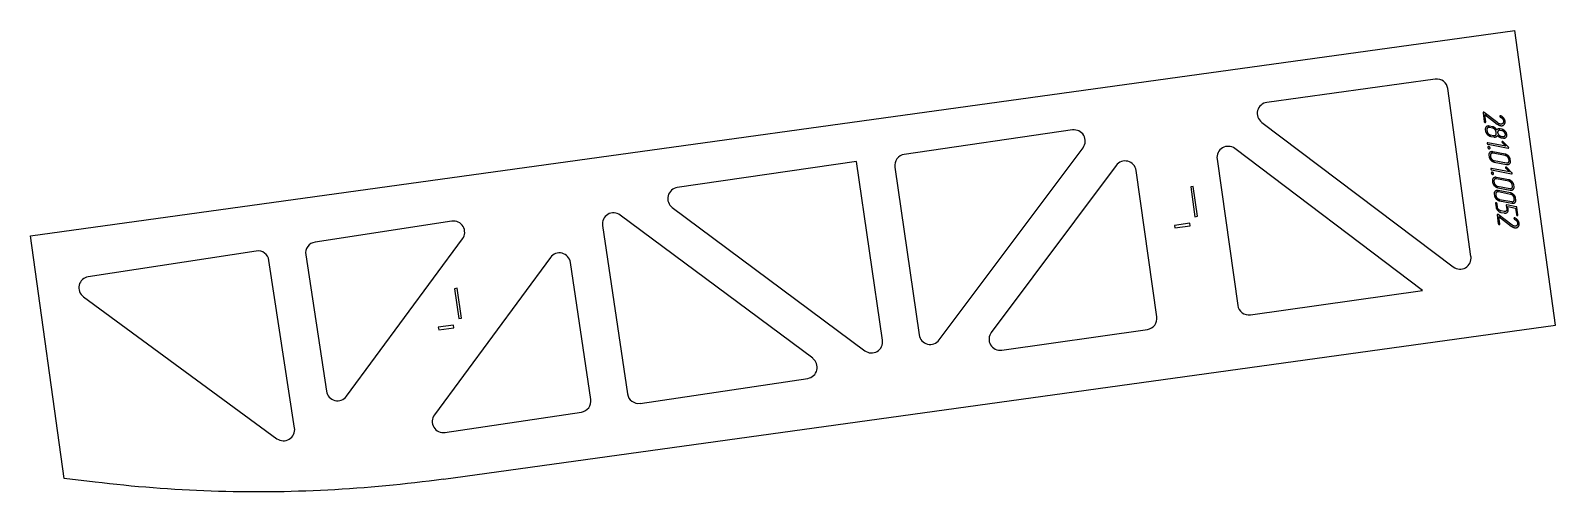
# Model space of a CAD drawing. Header units: millimetres. Extents: x -11 to 2041, y 46 to 667.
import ezdxf

# ---------------------------------------------------------------- set-up
doc = ezdxf.new("R2010")
doc.units = ezdxf.units.MM
doc.linetypes.add('K5LT_BASIC', pattern=[0])
doc.layers.add('Engraving', color=7, linetype='Continuous')

msp = doc.modelspace()

# ---------------------------------------------------------------- linework, layer by layer
at = {"color": 143, "linetype": 'K5LT_BASIC', "lineweight": 25, "true_color": 0x33acca}
for p, q in [((-11.5, 390.5), (1986, 666.6)), ((2040.7, 270.3), (1986, 666.6)), ((1878.9, 601.3), (1652.4, 570)), ((1927, 362.7), (1895.8, 588.5)), ((1645.4, 543.1), (1903.1, 348.7)), ((1390.7, 532.9), (1164.4, 500)), ((1211.3, 250.6), (1404.9, 509)), ((1585.3, 493.8), (1613.1, 297.1)), ((1861.8, 317.2), (1609.1, 507.8)), ((1100.1, 490.6), (858.9, 455.6)), ((1135, 250.2), (1100.1, 490.6)), ((1151.7, 483), (1184.5, 257.4)), ((1449.5, 485.2), (1281.4, 260.8)), ((1504.2, 281.7), (1476.3, 478.3)), ((1553.3, 456.9), (1549.9, 456.4)), ((1549.9, 456.4), (1555.4, 416.3)), ((1558.8, 416.8), (1553.3, 456.9)), ((1041.1, 225.9), (782, 418.5)), ((852.1, 428.7), (1111.2, 236.1)), ((1555.4, 416.3), (1558.8, 416.8)), ((33.6, 64.5), (-11.5, 390.5)), ((555.5, 410.2), (371.4, 382.2)), ((758.2, 404.3), (791.9, 178)), ((1548.5, 407.5), (1527.9, 404.6)), ((1527.9, 404.6), (1528.4, 401.2)), ((1528.4, 401.2), (1549, 404)), ((1549, 404), (1548.5, 407.5)), ((292.3, 370.1), (66.3, 335.6)), ((413.7, 175), (569.8, 386.5)), ((343.8, 132.2), (309.4, 357.5)), ((358.9, 365.1), (386.8, 181.6)), ((688.1, 361.5), (532, 150.1)), ((742.5, 170.7), (715, 354.8)), ((59.6, 308.7), (320.1, 117.9)), ((562.7, 320), (559.3, 319.5)), ((559.3, 319.5), (564.8, 279.4)), ((568.3, 279.8), (562.7, 320)), ((1630.1, 284.4), (1861.8, 317.2)), ((557.9, 270.5), (537.3, 267.7)), ((537.3, 267.7), (537.8, 264.2)), ((537.8, 264.2), (558.4, 267.1)), ((544.5, 63.5), (2040.7, 270.3)), ((558.4, 267.1), (557.9, 270.5)), ((564.8, 279.4), (568.3, 279.8)), ((1295.5, 237), (1491.5, 264.7)), ((809, 165.4), (1034.4, 199)), ((546.3, 126.3), (729.8, 153.6)), ((75.4, 59.5), (33.6, 64.5))]:
    msp.add_line(p, q, dxfattribs=at)
for centre, start, end in [((1881, 586.4), 7.8697, 97.8697), ((1654.4, 555.1), 97.8697, 232.9698), ((1392.9, 518), 323.17, 98.27), ((1166.5, 485.1), 98.27, 188.27), ((1600.1, 495.9), 52.9698, 188.0699), ((1461.5, 476.2), 8.0699, 143.17), ((861.1, 440.7), 98.27, 233.3701), ((773.1, 406.5), 53.3701, 188.4702), ((557.8, 395.4), 323.5703, 98.6704), ((294.6, 355.3), 8.6704, 98.6704), ((373.7, 367.3), 98.6704, 188.6704), ((700.2, 352.6), 8.4702, 143.5703), ((1912.2, 360.7), 232.9698, 7.8697), ((68.5, 320.8), 98.6704, 233.7704), ((1628, 299.2), 188.0699, 278.0699), ((1489.4, 279.6), 278.0699, 8.0699), ((1120.2, 248.1), 233.3701, 8.27), ((1199.3, 259.6), 188.27, 323.17), ((1293.4, 251.8), 143.17, 278.0699), ((1032.2, 213.8), 278.4702, 53.3701), ((401.7, 183.9), 188.6704, 323.5703), ((727.6, 168.5), 278.4702, 8.4702), ((806.7, 180.3), 188.4702, 278.4702), ((544.1, 141.1), 143.5703, 278.4702), ((329, 130), 233.7704, 8.6704)]:
    msp.add_arc(centre, 15, start, end, dxfattribs=at)
msp.add_open_spline([(544.5, 63.5), (492.8, 56.4), (388.6, 46.5), (231.6, 45.1), (127.2, 53.2), (75.4, 59.5)], degree=3, dxfattribs=at)
at = {"layer": 'Engraving', "color": 143, "linetype": 'K5LT_BASIC', "lineweight": 25, "true_color": 0x33acca}
for p, q in [((1943.2, 555.9), (1944.8, 544.1)), ((1963.3, 542.3), (1944.7, 556.4)), ((1945.5, 553.6), (1962.4, 540.9)), ((1946.9, 543.7), (1945.5, 553.6)), ((1955.8, 537.3), (1951.7, 538.1)), ((1956.1, 535.3), (1951.9, 536.1)), ((1964.2, 541.7), (1963.3, 542.3)), ((1964.9, 541.3), (1964.2, 541.7)), ((1968.4, 533.9), (1966.2, 534.3)), ((1967.1, 551.9), (1966.7, 552)), ((1946.3, 533.4), (1946.6, 531.4)), ((1948.4, 533), (1948.6, 531)), ((1974.1, 510.9), (1949.8, 515.5)), ((1950, 513.6), (1976.9, 508.4)), ((1953.3, 526.3), (1957.4, 525.5)), ((1953.6, 524.3), (1957.7, 523.5)), ((1961, 528.6), (1960.7, 530.6)), ((1968.6, 531.9), (1966.5, 532.3)), ((1967.6, 524.5), (1969.7, 524.1)), ((1967.9, 522.5), (1970, 522.1)), ((1969.1, 515.9), (1974.1, 510.9)), ((1970, 522.1), (1970.6, 522)), ((1977.4, 509.9), (1970.3, 517)), ((1970.6, 522), (1971.3, 521.9)), ((1971.3, 521.9), (1972.3, 522)), ((1975, 528.1), (1974.6, 529.2)), ((1975.2, 527.4), (1975, 528.1)), ((1975.3, 526.8), (1975.2, 527.4)), ((1951.1, 498.9), (1951.3, 496.9)), ((1953.1, 498.5), (1953.4, 496.5)), ((1972.9, 500.4), (1956.4, 503.6)), ((1973.2, 498.4), (1956.7, 501.6)), ((1978.2, 491.7), (1977.9, 493.7)), ((1980.2, 491.3), (1979.9, 493.3)), ((1978.9, 476.4), (1954.5, 481.1)), ((1954.8, 479.1), (1981.6, 473.9)), ((1958.1, 491.7), (1974.6, 488.6)), ((1958.3, 489.8), (1974.8, 486.6)), ((1973.9, 481.4), (1978.9, 476.4)), ((1982.1, 475.4), (1975.1, 482.5)), ((1955.8, 464.4), (1956.1, 462.4)), ((1957.9, 464), (1958.2, 462)), ((1977.7, 465.9), (1961.2, 469.1)), ((1978, 463.9), (1961.5, 467.1)), ((1962.8, 457.3), (1979.3, 454.1)), ((1963.1, 455.3), (1979.6, 452.1)), ((1982.9, 457.2), (1982.6, 459.2)), ((1985, 456.8), (1984.7, 458.8)), ((1958.2, 446.8), (1958.5, 444.8)), ((1960, 434.1), (1960.7, 429.1)), ((1960.3, 446.4), (1960.6, 444.4)), ((1962.7, 428.7), (1962.1, 433.7)), ((1980.1, 448.3), (1963.6, 451.5)), ((1980.4, 446.3), (1963.9, 449.5)), ((1965.3, 439.6), (1981.8, 436.5)), ((1965.5, 437.7), (1982, 434.5)), ((1974.4, 431.3), (1975.1, 426.4)), ((1987.7, 429.7), (1975.3, 432.1)), ((1985.3, 439.6), (1985.1, 441.6)), ((1987.4, 439.2), (1987.1, 441.2)), ((1962.1, 418.7), (1963.8, 406.9)), ((1982.3, 405.1), (1963.6, 419.2)), ((1965.8, 406.5), (1964.4, 416.4)), ((1964.4, 416.4), (1981.3, 403.6)), ((1971.5, 423.2), (1967.4, 424)), ((1967.7, 422), (1971.8, 421.3)), ((1976.6, 429.9), (1987, 427.9)), ((1977.2, 426), (1976.6, 429.9)), ((1986, 414.6), (1985.7, 414.8)), ((1987, 427.9), (1988.2, 419.1)), ((1990.2, 418.7), (1988.9, 428.5)), ((1983.1, 404.5), (1982.3, 405.1)), ((1983.9, 404.1), (1983.1, 404.5))]:
    msp.add_line(p, q, dxfattribs=at)
for points in [[(1943.4, 556.5), (1943.1, 556.3), (1943.2, 555.9)], [(1944.2, 556.6), (1943.7, 556.7), (1943.4, 556.5)], [(1944.7, 556.4), (1944.5, 556.6), (1944.2, 556.6)], [(1944.8, 544.1), (1944.9, 543.6), (1945.2, 543.3)], [(1945.2, 543.3), (1945.6, 543), (1946, 542.9)], [(1946, 542.9), (1946.4, 542.9), (1946.6, 543.1)], [(1947.5, 537.1), (1946, 535.6), (1946.3, 533.4)], [(1946.6, 543.1), (1946.9, 543.4), (1946.9, 543.7)], [(1951.7, 538.1), (1949.1, 538.6), (1947.5, 537.1)], [(1949.2, 535.5), (1948.2, 534.5), (1948.4, 533)], [(1951.9, 536.1), (1950.3, 536.4), (1949.2, 535.5)], [(1958.9, 535.9), (1957.4, 537), (1955.8, 537.3)], [(1959.1, 533.6), (1957.8, 535), (1956.1, 535.3)], [(1961.7, 533), (1960.5, 534.8), (1958.9, 535.9)], [(1960.7, 530.6), (1960.5, 532.2), (1959.1, 533.6)], [(1963.6, 534.2), (1962.5, 533.9), (1961.7, 533)], [(1962.4, 540.9), (1963.8, 539.9), (1964.8, 539.4)], [(1966.2, 534.3), (1964.8, 534.6), (1963.6, 534.2)], [(1964.8, 539.4), (1965.8, 538.9), (1966.8, 538.7)], [(1966.5, 540.8), (1965.7, 540.9), (1964.9, 541.3)], [(1966, 551.8), (1965.8, 551.6), (1965.9, 551.2)], [(1965.9, 551.2), (1966, 550.8), (1966.1, 550.6)], [(1966.7, 552), (1966.3, 552.1), (1966, 551.8)], [(1966.1, 550.6), (1966.3, 550.3), (1966.7, 550.1)], [(1969.8, 541.7), (1968.6, 540.4), (1966.5, 540.8)], [(1966.7, 550.1), (1968.7, 549), (1969.6, 547.7)], [(1966.8, 538.7), (1969.7, 538.2), (1971.5, 540.1)], [(1971.2, 548.6), (1969.7, 550.5), (1967.1, 551.9)], [(1973, 531.3), (1970.7, 533.4), (1968.4, 533.9)], [(1969.6, 547.7), (1970.6, 546.4), (1970.8, 545)], [(1970.6, 543.2), (1970.4, 542.3), (1969.8, 541.7)], [(1970.8, 545), (1970.9, 544.1), (1970.6, 543.2)], [(1972.9, 544.7), (1972.6, 546.8), (1971.2, 548.6)], [(1971.5, 540.1), (1973.3, 541.9), (1972.9, 544.7)], [(1946.6, 531.4), (1946.9, 528.9), (1949, 526.9)], [(1948.6, 531), (1948.9, 529.3), (1950.2, 528)], [(1949, 515.4), (1948.8, 514.9), (1948.9, 514.8)], [(1948.9, 514.8), (1948.9, 514.3), (1949.2, 514)], [(1949, 526.9), (1951, 524.8), (1953.6, 524.3)], [(1949.8, 515.5), (1949.2, 515.7), (1949, 515.4)], [(1949.2, 514), (1949.5, 513.7), (1950, 513.6)], [(1950.2, 528), (1951.6, 526.6), (1953.3, 526.3)], [(1957.4, 525.5), (1959.1, 525.1), (1960.2, 526)], [(1957.7, 523.5), (1959.4, 523.2), (1960.9, 523.8)], [(1960.2, 526), (1961.2, 526.9), (1961, 528.6)], [(1960.9, 523.8), (1962.3, 524.4), (1962.8, 525.6)], [(1962.8, 525.6), (1963.9, 524.3), (1965.1, 523.5)], [(1963.8, 531.8), (1962.7, 530.8), (1962.9, 529.2)], [(1962.9, 529.2), (1963.2, 527.6), (1964.5, 526.2)], [(1966.5, 532.3), (1964.8, 532.7), (1963.8, 531.8)], [(1964.5, 526.2), (1965.8, 524.8), (1967.6, 524.5)], [(1965.1, 523.5), (1966.4, 522.8), (1967.9, 522.5)], [(1971.7, 530.2), (1970.3, 531.6), (1968.6, 531.9)], [(1968.9, 517.3), (1968.6, 517.1), (1968.7, 516.7)], [(1968.7, 516.7), (1968.7, 516.3), (1969.1, 515.9)], [(1969.6, 517.5), (1969.2, 517.5), (1968.9, 517.3)], [(1970.3, 517), (1969.8, 517.4), (1969.6, 517.5)], [(1969.7, 524.1), (1971.4, 523.7), (1972.4, 524.6)], [(1973.3, 527.2), (1973, 528.8), (1971.7, 530.2)], [(1972.3, 522), (1973.4, 522.2), (1974.1, 522.9)], [(1972.4, 524.6), (1973.5, 525.5), (1973.3, 527.2)], [(1974.6, 529.2), (1974, 530.3), (1973, 531.3)], [(1974.1, 522.9), (1975.7, 524.4), (1975.3, 526.8)], [(1949.9, 510.4), (1949.5, 510.1), (1949.6, 509.4)], [(1949.6, 509.4), (1949.7, 508.7), (1950.3, 508.2)], [(1950.9, 510.6), (1950.3, 510.7), (1949.9, 510.4)], [(1950.3, 508.2), (1950.8, 507.8), (1951.4, 507.6)], [(1951.9, 510), (1951.3, 510.5), (1950.9, 510.6)], [(1952.3, 502.6), (1950.7, 501.1), (1951.1, 498.9)], [(1951.3, 496.9), (1951.7, 494.4), (1953.7, 492.3)], [(1951.4, 507.6), (1951.9, 507.5), (1952.3, 507.9)], [(1952.7, 508.8), (1952.6, 509.6), (1951.9, 510)], [(1952.3, 507.9), (1952.8, 508.3), (1952.7, 508.8)], [(1956.4, 503.6), (1953.8, 504.1), (1952.3, 502.6)], [(1954, 501), (1952.9, 500), (1953.1, 498.5)], [(1953.4, 496.5), (1953.6, 494.9), (1955, 493.5)], [(1956.7, 501.6), (1955, 501.9), (1954, 501)], [(1955, 493.5), (1956.3, 492.1), (1958.1, 491.7)], [(1977.5, 497.9), (1975.4, 499.9), (1972.9, 500.4)], [(1976.3, 496.7), (1974.9, 498.1), (1973.2, 498.4)], [(1977.9, 493.7), (1977.7, 495.3), (1976.3, 496.7)], [(1976.9, 508.4), (1977.3, 508.3), (1977.5, 508.6)], [(1977.7, 509.2), (1977.7, 509.6), (1977.4, 509.9)], [(1977.5, 508.6), (1977.8, 508.8), (1977.7, 509.2)], [(1979.9, 493.3), (1979.6, 495.8), (1977.5, 497.9)], [(1953.8, 480.9), (1953.6, 480.4), (1953.6, 480.3)], [(1953.6, 480.3), (1953.7, 479.8), (1954, 479.5)], [(1953.7, 492.3), (1955.8, 490.3), (1958.3, 489.8)], [(1954.5, 481.1), (1954, 481.2), (1953.8, 480.9)], [(1954, 479.5), (1954.3, 479.2), (1954.8, 479.1)], [(1954.6, 475.9), (1954.3, 475.6), (1954.4, 474.9)], [(1954.4, 474.9), (1954.5, 474.2), (1955, 473.7)], [(1955.7, 476.1), (1955.1, 476.2), (1954.6, 475.9)], [(1955, 473.7), (1955.6, 473.3), (1956.1, 473.2)], [(1956.7, 475.6), (1956.1, 476), (1955.7, 476.1)], [(1956.1, 473.2), (1956.7, 473), (1957.1, 473.4)], [(1957.5, 474.3), (1957.4, 475.1), (1956.7, 475.6)], [(1957.1, 473.4), (1957.5, 473.8), (1957.5, 474.3)], [(1973.7, 482.8), (1973.4, 482.6), (1973.4, 482.2)], [(1973.4, 482.2), (1973.5, 481.8), (1973.9, 481.4)], [(1974.4, 483), (1973.9, 483), (1973.7, 482.8)], [(1975.1, 482.5), (1974.5, 482.9), (1974.4, 483)], [(1974.6, 488.6), (1976.3, 488.2), (1977.3, 489.2)], [(1974.8, 486.6), (1977.4, 486.1), (1979, 487.5)], [(1977.3, 489.2), (1978.4, 490.1), (1978.2, 491.7)], [(1979, 487.5), (1980.6, 488.9), (1980.2, 491.3)], [(1981.6, 473.9), (1982.1, 473.8), (1982.3, 474.1)], [(1982.5, 474.7), (1982.4, 475.1), (1982.1, 475.4)], [(1982.3, 474.1), (1982.5, 474.3), (1982.5, 474.7)], [(1957, 468.1), (1955.5, 466.6), (1955.8, 464.4)], [(1956.1, 462.4), (1956.4, 459.9), (1958.5, 457.9)], [(1961.2, 469.1), (1958.6, 469.6), (1957, 468.1)], [(1958.7, 466.5), (1957.7, 465.5), (1957.9, 464)], [(1958.2, 462), (1958.4, 460.4), (1959.7, 459)], [(1958.5, 457.9), (1960.6, 455.8), (1963.1, 455.3)], [(1961.5, 467.1), (1959.8, 467.4), (1958.7, 466.5)], [(1963.6, 451.5), (1961, 452), (1959.5, 450.5)], [(1959.7, 459), (1961.1, 457.6), (1962.8, 457.3)], [(1982.3, 463.4), (1980.2, 465.4), (1977.7, 465.9)], [(1981, 462.2), (1979.7, 463.6), (1978, 463.9)], [(1979.3, 454.1), (1981, 453.7), (1982.1, 454.7)], [(1979.6, 452.1), (1982.2, 451.6), (1983.7, 453)], [(1982.6, 459.2), (1982.4, 460.8), (1981, 462.2)], [(1982.1, 454.7), (1983.1, 455.6), (1982.9, 457.2)], [(1984.7, 458.8), (1984.4, 461.3), (1982.3, 463.4)], [(1983.7, 453), (1985.3, 454.4), (1985, 456.8)], [(1959.5, 450.5), (1957.9, 449), (1958.2, 446.8)], [(1958.5, 444.8), (1958.9, 442.3), (1960.9, 440.2)], [(1960.2, 434.8), (1959.9, 434.5), (1960, 434.1)], [(1960.9, 434.9), (1960.5, 434.9), (1960.2, 434.8)], [(1961.2, 448.9), (1960.1, 447.9), (1960.3, 446.4)], [(1960.6, 444.4), (1960.8, 442.8), (1962.1, 441.4)], [(1960.9, 440.2), (1963, 438.2), (1965.5, 437.7)], [(1961.6, 434.5), (1961.1, 434.8), (1960.9, 434.9)], [(1963.9, 449.5), (1962.2, 449.8), (1961.2, 448.9)], [(1962.1, 433.7), (1962, 434.2), (1961.6, 434.5)], [(1962.1, 441.4), (1963.5, 440), (1965.3, 439.6)], [(1975.3, 432.1), (1974.3, 432.3), (1974.4, 431.3)], [(1984.7, 445.7), (1982.6, 447.8), (1980.1, 448.3)], [(1983.5, 444.6), (1982.1, 446), (1980.4, 446.3)], [(1981.8, 436.5), (1983.5, 436.1), (1984.5, 437.1)], [(1982, 434.5), (1984.6, 434), (1986.2, 435.4)], [(1985.1, 441.6), (1984.8, 443.2), (1983.5, 444.6)], [(1984.5, 437.1), (1985.6, 438), (1985.3, 439.6)], [(1987.1, 441.2), (1986.8, 443.7), (1984.7, 445.7)], [(1986.2, 435.4), (1987.7, 436.8), (1987.4, 439.2)], [(1960.7, 429.1), (1961, 426.7), (1963.1, 424.6)], [(1962.4, 419.3), (1962.1, 419), (1962.1, 418.7)], [(1963.1, 419.4), (1962.7, 419.5), (1962.4, 419.3)], [(1964.3, 425.7), (1963, 427.1), (1962.7, 428.7)], [(1963.1, 424.6), (1965.1, 422.5), (1967.7, 422)], [(1963.6, 419.2), (1963.4, 419.4), (1963.1, 419.4)], [(1967.4, 424), (1965.7, 424.4), (1964.3, 425.7)], [(1974.3, 423.8), (1973.3, 422.9), (1971.5, 423.2)], [(1971.8, 421.3), (1974.4, 420.8), (1975.9, 422.1)], [(1975.1, 426.4), (1975.3, 424.7), (1974.3, 423.8)], [(1975.9, 422.1), (1977.5, 423.5), (1977.2, 426)], [(1985, 414.6), (1984.7, 414.3), (1984.8, 413.9)], [(1984.8, 413.9), (1984.9, 413.6), (1985.1, 413.3)], [(1985.7, 414.8), (1985.2, 414.8), (1985, 414.6)], [(1985.1, 413.3), (1985.2, 413.1), (1985.6, 412.9)], [(1985.6, 412.9), (1987.6, 411.8), (1988.6, 410.5)], [(1990.2, 411.3), (1988.7, 413.3), (1986, 414.6)], [(1988.9, 428.5), (1988.8, 429.5), (1987.7, 429.7)], [(1988.2, 419.1), (1988.2, 418.6), (1988.6, 418.3)], [(1988.6, 418.3), (1989, 417.9), (1989.3, 417.9)], [(1988.6, 410.5), (1989.5, 409.2), (1989.7, 407.8)], [(1989.3, 417.9), (1989.7, 417.8), (1990, 418)], [(1990, 418), (1990.3, 418.3), (1990.2, 418.7)], [(1991.8, 407.5), (1991.5, 409.5), (1990.2, 411.3)], [(1963.8, 406.9), (1963.8, 406.4), (1964.2, 406.1)], [(1964.2, 406.1), (1964.5, 405.8), (1964.9, 405.7)], [(1964.9, 405.7), (1965.3, 405.6), (1965.6, 405.9)], [(1965.6, 405.9), (1965.9, 406.1), (1965.8, 406.5)], [(1981.3, 403.6), (1982.7, 402.6), (1983.7, 402.2)], [(1983.7, 402.2), (1984.7, 401.7), (1985.7, 401.5)], [(1985.4, 403.5), (1984.7, 403.7), (1983.9, 404.1)], [(1988.7, 404.5), (1987.5, 403.1), (1985.4, 403.5)], [(1985.7, 401.5), (1988.7, 400.9), (1990.5, 402.8)], [(1989.6, 405.9), (1989.3, 405), (1988.7, 404.5)], [(1989.7, 407.8), (1989.8, 406.8), (1989.6, 405.9)], [(1990.5, 402.8), (1992.2, 404.7), (1991.8, 407.5)]]:
    msp.add_open_spline(points, degree=2, dxfattribs=at)

doc.saveas('drawing.dxf')
